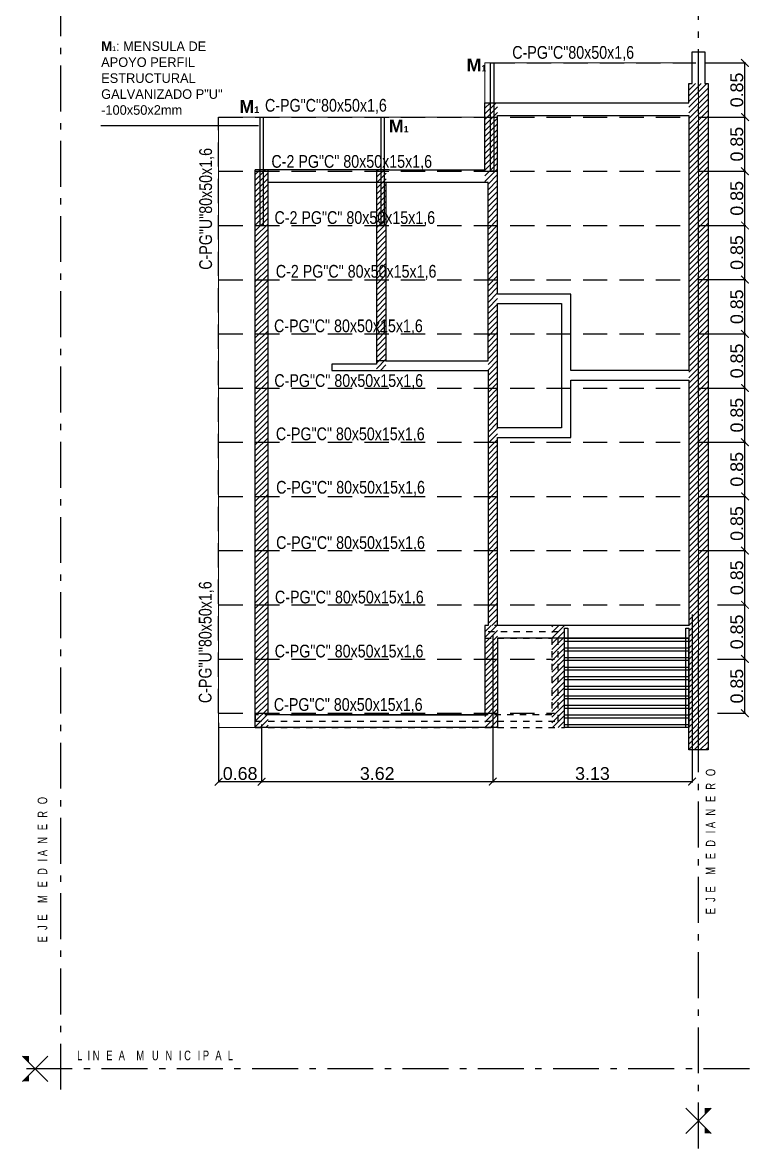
# Model space of a CAD drawing. Header units: millimetres. Extents: x 228 to 428, y 156 to 192.
# Drawn here: x 255 to 266.4, y 159.65 to 177.31 of the extents above; entities that cross this region are included whole.
import ezdxf

# ---------------------------------------------------------------- set-up
doc = ezdxf.new("R2010")
doc.units = ezdxf.units.MM
doc.header["$LTSCALE"] = 0.1
doc.header["$MEASUREMENT"] = 0
doc.header["$PDMODE"] = 3
doc.header["$PDSIZE"] = 0.1
for name, pattern in [('ACAD_ISO02W100', [15, 12, -3]), ('ACAD_ISO10W100', [18, 12, -3, 0, -3]), ('DASHDOT2', [12.7, 6.35, -3.175, 0, -3.175]), ('DASHED2', [0.375, 0.25, -0.125]), ('HIDDENX2', [19.05, 12.7, -6.35])]:
    doc.linetypes.add(name, pattern=pattern)
doc.layers.get('DEFPOINTS').update_dxf_attribs({"color": 1})
doc.layers.add('00-COTAS', color=1, linetype='Continuous', lineweight=9)
for name, color, linetype in [('01', 1, 'Continuous'), ('3', 3, 'Continuous'), ('CORREAS', 170, 'Continuous'), ('CORREAS COTAS', 2, 'Continuous'), ('Cotas', 1, 'Continuous'), ('EJES', 6, 'Continuous'), ('ESTRUCTURAS', 3, 'Continuous'), ('FUNDACIONES-COTAS', 3, 'Continuous'), ('GRISADO MURO', 251, 'Continuous'), ('Muros', 3, 'Continuous'), ('PROYECCION', 1, 'DASHED2'), ('Textos', 2, 'Continuous')]:
    doc.layers.add(name, color=color, linetype=linetype)
doc.styles.add('Arial20', font='arial.ttf', dxfattribs={"height": 0.2})
doc.styles.add('Arial30', font='arial.ttf', dxfattribs={"width": 0.8, "height": 0.3})
doc.styles.add('COTAS', font='ROMANS.shx', dxfattribs={"width": 0.7})
doc.styles.add('general', font='arial.ttf')
doc.dimstyles.new('COTA-1-100', dxfattribs={"dimtxt": 0.2, "dimasz": 0.12, "dimexe": 0.012, "dimexo": 0.15, "dimgap": 0.025, "dimtad": 1, "dimzin": 0, "dimdsep": 46, "dimtxsty": 'Arial20', "dimblk1": 'ARCHTICK', "dimblk2": 'ARCHTICK', "dimsah": 1, "dimcen": 0.09, "dimclrd": 256, "dimclre": 256, "dimclrt": 256, "dimazin": 0, "dimtfac": 1, "dimtofl": 0, "dimtmove": 2, "dimatfit": 3, "dimldrblk": 'ARCHTICK', "dimfxl": 1, "dimtolj": 1, "dimtzin": 0, "dimarcsym": 0})
pattern_1 = [(45, (582.68376, 363.28325), (-0.044194174, 0.044194174), [])]

# ---------------------------------------------------------------- blocks, each defined once
blk = doc.blocks.new('_ARCHTICK')
at = {"color": 0, "linetype": 'ByBlock', "const_width": 0.15}
blk.add_lwpolyline([(-0.5, -0.5), (0.5, 0.5)], dxfattribs=at)
blk = doc.blocks.new('*D17')
at = {"layer": 'DEFPOINTS', "color": 0, "transparency": 16777216}
for p in [(265.747, 167.323), (266.327, 167.323), (265.747, 166.473)]:
    blk.add_point(p, dxfattribs=at)
at = {"layer": 'FUNDACIONES-COTAS', "lineweight": -2, "transparency": 16777216}
for p, q in [((265.897, 167.323), (266.339, 167.323)), ((266.327, 166.473), (266.327, 167.323)), ((265.897, 166.473), (266.339, 166.473))]:
    blk.add_line(p, q, dxfattribs=at)
at = {"layer": 'FUNDACIONES-COTAS', "lineweight": -2, "transparency": 16777216, "xscale": 0.12, "yscale": 0.12, "zscale": 0.12}
for p, rotation in [((266.327, 167.323), 90), ((266.327, 166.473), 270)]:
    blk.add_blockref('_ARCHTICK', p, dxfattribs=dict(at, rotation=rotation))
at = {"layer": 'FUNDACIONES-COTAS', "transparency": 16777216, "insert": (266.2, 166.898), "char_height": 0.2, "attachment_point": 5, "rotation": 90, "style": 'Arial20'}
blk.add_mtext('\\A1;0.85', dxfattribs=at)
blk = doc.blocks.new('*D18')
at = {"layer": 'DEFPOINTS', "color": 0, "transparency": 16777216}
for p in [(265.747, 168.173), (266.327, 168.173), (265.747, 167.323)]:
    blk.add_point(p, dxfattribs=at)
at = {"layer": 'FUNDACIONES-COTAS', "lineweight": -2, "transparency": 16777216}
for p, q in [((265.897, 168.173), (266.339, 168.173)), ((266.327, 167.323), (266.327, 168.173)), ((265.897, 167.323), (266.339, 167.323))]:
    blk.add_line(p, q, dxfattribs=at)
at = {"layer": 'FUNDACIONES-COTAS', "lineweight": -2, "transparency": 16777216, "xscale": 0.12, "yscale": 0.12, "zscale": 0.12}
for p, rotation in [((266.327, 168.173), 90), ((266.327, 167.323), 270)]:
    blk.add_blockref('_ARCHTICK', p, dxfattribs=dict(at, rotation=rotation))
at = {"layer": 'FUNDACIONES-COTAS', "transparency": 16777216, "insert": (266.2, 167.748), "char_height": 0.2, "attachment_point": 5, "rotation": 90, "style": 'Arial20'}
blk.add_mtext('\\A1;0.85', dxfattribs=at)
blk = doc.blocks.new('*D19')
at = {"layer": 'DEFPOINTS', "color": 0, "transparency": 16777216}
for p in [(265.747, 169.023), (266.327, 169.023), (265.747, 168.173)]:
    blk.add_point(p, dxfattribs=at)
at = {"layer": 'FUNDACIONES-COTAS', "lineweight": -2, "transparency": 16777216}
for p, q in [((265.897, 169.023), (266.339, 169.023)), ((266.327, 168.173), (266.327, 169.023)), ((265.897, 168.173), (266.339, 168.173))]:
    blk.add_line(p, q, dxfattribs=at)
at = {"layer": 'FUNDACIONES-COTAS', "lineweight": -2, "transparency": 16777216, "xscale": 0.12, "yscale": 0.12, "zscale": 0.12}
for p, rotation in [((266.327, 169.023), 90), ((266.327, 168.173), 270)]:
    blk.add_blockref('_ARCHTICK', p, dxfattribs=dict(at, rotation=rotation))
at = {"layer": 'FUNDACIONES-COTAS', "transparency": 16777216, "insert": (266.2, 168.598), "char_height": 0.2, "attachment_point": 5, "rotation": 90, "style": 'Arial20'}
blk.add_mtext('\\A1;0.85', dxfattribs=at)
blk = doc.blocks.new('*D25')
at = {"layer": 'DEFPOINTS', "color": 0, "transparency": 16777216}
for p in [(265.447, 169.873), (266.327, 169.873), (265.447, 169.023)]:
    blk.add_point(p, dxfattribs=at)
at = {"layer": 'FUNDACIONES-COTAS', "lineweight": -2, "transparency": 16777216}
for p, q in [((265.597, 169.873), (266.339, 169.873)), ((266.327, 169.023), (266.327, 169.873)), ((265.597, 169.023), (266.339, 169.023))]:
    blk.add_line(p, q, dxfattribs=at)
at = {"layer": 'FUNDACIONES-COTAS', "lineweight": -2, "transparency": 16777216, "xscale": 0.12, "yscale": 0.12, "zscale": 0.12}
for p, rotation in [((266.327, 169.873), 90), ((266.327, 169.023), 270)]:
    blk.add_blockref('_ARCHTICK', p, dxfattribs=dict(at, rotation=rotation))
at = {"layer": 'FUNDACIONES-COTAS', "transparency": 16777216, "insert": (266.2, 169.448), "char_height": 0.2, "attachment_point": 5, "rotation": 90, "style": 'Arial20'}
blk.add_mtext('\\A1;0.85', dxfattribs=at)
blk = doc.blocks.new('*D26')
at = {"layer": 'DEFPOINTS', "color": 0, "transparency": 16777216}
for p in [(265.447, 170.723), (266.327, 170.723), (265.447, 169.873)]:
    blk.add_point(p, dxfattribs=at)
at = {"layer": 'FUNDACIONES-COTAS', "lineweight": -2, "transparency": 16777216}
for p, q in [((265.597, 170.723), (266.339, 170.723)), ((266.327, 169.873), (266.327, 170.723)), ((265.597, 169.873), (266.339, 169.873))]:
    blk.add_line(p, q, dxfattribs=at)
at = {"layer": 'FUNDACIONES-COTAS', "lineweight": -2, "transparency": 16777216, "xscale": 0.12, "yscale": 0.12, "zscale": 0.12}
for p, rotation in [((266.327, 170.723), 90), ((266.327, 169.873), 270)]:
    blk.add_blockref('_ARCHTICK', p, dxfattribs=dict(at, rotation=rotation))
at = {"layer": 'FUNDACIONES-COTAS', "transparency": 16777216, "insert": (266.2, 170.298), "char_height": 0.2, "attachment_point": 5, "rotation": 90, "style": 'Arial20'}
blk.add_mtext('\\A1;0.85', dxfattribs=at)
blk = doc.blocks.new('*D27')
at = {"layer": 'DEFPOINTS', "color": 0, "transparency": 16777216}
for p in [(265.447, 171.573), (266.327, 171.573), (265.447, 170.723)]:
    blk.add_point(p, dxfattribs=at)
at = {"layer": 'FUNDACIONES-COTAS', "lineweight": -2, "transparency": 16777216}
for p, q in [((265.597, 171.573), (266.339, 171.573)), ((266.327, 170.723), (266.327, 171.573)), ((265.597, 170.723), (266.339, 170.723))]:
    blk.add_line(p, q, dxfattribs=at)
at = {"layer": 'FUNDACIONES-COTAS', "lineweight": -2, "transparency": 16777216, "xscale": 0.12, "yscale": 0.12, "zscale": 0.12}
for p, rotation in [((266.327, 171.573), 90), ((266.327, 170.723), 270)]:
    blk.add_blockref('_ARCHTICK', p, dxfattribs=dict(at, rotation=rotation))
at = {"layer": 'FUNDACIONES-COTAS', "transparency": 16777216, "insert": (266.2, 171.148), "char_height": 0.2, "attachment_point": 5, "rotation": 90, "style": 'Arial20'}
blk.add_mtext('\\A1;0.85', dxfattribs=at)
blk = doc.blocks.new('*D28')
at = {"layer": 'DEFPOINTS', "color": 0, "transparency": 16777216}
for p in [(265.447, 172.423), (266.327, 172.423), (265.447, 171.573)]:
    blk.add_point(p, dxfattribs=at)
at = {"layer": 'FUNDACIONES-COTAS', "lineweight": -2, "transparency": 16777216}
for p, q in [((265.597, 172.423), (266.339, 172.423)), ((266.327, 171.573), (266.327, 172.423)), ((265.597, 171.573), (266.339, 171.573))]:
    blk.add_line(p, q, dxfattribs=at)
at = {"layer": 'FUNDACIONES-COTAS', "lineweight": -2, "transparency": 16777216, "xscale": 0.12, "yscale": 0.12, "zscale": 0.12}
for p, rotation in [((266.327, 172.423), 90), ((266.327, 171.573), 270)]:
    blk.add_blockref('_ARCHTICK', p, dxfattribs=dict(at, rotation=rotation))
at = {"layer": 'FUNDACIONES-COTAS', "transparency": 16777216, "insert": (266.2, 171.998), "char_height": 0.2, "attachment_point": 5, "rotation": 90, "style": 'Arial20'}
blk.add_mtext('\\A1;0.85', dxfattribs=at)
blk = doc.blocks.new('*D29')
at = {"layer": 'DEFPOINTS', "color": 0, "transparency": 16777216}
for p in [(265.447, 173.273), (266.327, 173.273), (265.447, 172.423)]:
    blk.add_point(p, dxfattribs=at)
at = {"layer": 'FUNDACIONES-COTAS', "lineweight": -2, "transparency": 16777216}
for p, q in [((265.597, 173.273), (266.339, 173.273)), ((266.327, 172.423), (266.327, 173.273)), ((265.597, 172.423), (266.339, 172.423))]:
    blk.add_line(p, q, dxfattribs=at)
at = {"layer": 'FUNDACIONES-COTAS', "lineweight": -2, "transparency": 16777216, "xscale": 0.12, "yscale": 0.12, "zscale": 0.12}
for p, rotation in [((266.327, 173.273), 90), ((266.327, 172.423), 270)]:
    blk.add_blockref('_ARCHTICK', p, dxfattribs=dict(at, rotation=rotation))
at = {"layer": 'FUNDACIONES-COTAS', "transparency": 16777216, "insert": (266.2, 172.848), "char_height": 0.2, "attachment_point": 5, "rotation": 90, "style": 'Arial20'}
blk.add_mtext('\\A1;0.85', dxfattribs=at)
blk = doc.blocks.new('*D30')
at = {"layer": 'DEFPOINTS', "color": 0, "transparency": 16777216}
for p in [(265.447, 174.123), (266.327, 174.123), (265.447, 173.273)]:
    blk.add_point(p, dxfattribs=at)
at = {"layer": 'FUNDACIONES-COTAS', "lineweight": -2, "transparency": 16777216}
for p, q in [((265.597, 174.123), (266.339, 174.123)), ((266.327, 173.273), (266.327, 174.123)), ((265.597, 173.273), (266.339, 173.273))]:
    blk.add_line(p, q, dxfattribs=at)
at = {"layer": 'FUNDACIONES-COTAS', "lineweight": -2, "transparency": 16777216, "xscale": 0.12, "yscale": 0.12, "zscale": 0.12}
for p, rotation in [((266.327, 174.123), 90), ((266.327, 173.273), 270)]:
    blk.add_blockref('_ARCHTICK', p, dxfattribs=dict(at, rotation=rotation))
at = {"layer": 'FUNDACIONES-COTAS', "transparency": 16777216, "insert": (266.2, 173.698), "char_height": 0.2, "attachment_point": 5, "rotation": 90, "style": 'Arial20'}
blk.add_mtext('\\A1;0.85', dxfattribs=at)
blk = doc.blocks.new('*D31')
at = {"layer": 'DEFPOINTS', "color": 0, "transparency": 16777216}
for p in [(265.447, 174.973), (266.327, 174.973), (265.447, 174.123)]:
    blk.add_point(p, dxfattribs=at)
at = {"layer": 'FUNDACIONES-COTAS', "lineweight": -2, "transparency": 16777216}
for p, q in [((265.597, 174.973), (266.339, 174.973)), ((266.327, 174.123), (266.327, 174.973)), ((265.597, 174.123), (266.339, 174.123))]:
    blk.add_line(p, q, dxfattribs=at)
at = {"layer": 'FUNDACIONES-COTAS', "lineweight": -2, "transparency": 16777216, "xscale": 0.12, "yscale": 0.12, "zscale": 0.12}
for p, rotation in [((266.327, 174.973), 90), ((266.327, 174.123), 270)]:
    blk.add_blockref('_ARCHTICK', p, dxfattribs=dict(at, rotation=rotation))
at = {"layer": 'FUNDACIONES-COTAS', "transparency": 16777216, "insert": (266.2, 174.548), "char_height": 0.2, "attachment_point": 5, "rotation": 90, "style": 'Arial20'}
blk.add_mtext('\\A1;0.85', dxfattribs=at)
blk = doc.blocks.new('*D32')
at = {"layer": 'DEFPOINTS', "color": 0, "transparency": 16777216}
for p in [(265.447, 175.823), (266.327, 175.823), (265.447, 174.973)]:
    blk.add_point(p, dxfattribs=at)
at = {"layer": 'FUNDACIONES-COTAS', "lineweight": -2, "transparency": 16777216}
for p, q in [((265.597, 175.823), (266.339, 175.823)), ((266.327, 174.973), (266.327, 175.823)), ((265.597, 174.973), (266.339, 174.973))]:
    blk.add_line(p, q, dxfattribs=at)
at = {"layer": 'FUNDACIONES-COTAS', "lineweight": -2, "transparency": 16777216, "xscale": 0.12, "yscale": 0.12, "zscale": 0.12}
for p, rotation in [((266.327, 175.823), 90), ((266.327, 174.973), 270)]:
    blk.add_blockref('_ARCHTICK', p, dxfattribs=dict(at, rotation=rotation))
at = {"layer": 'FUNDACIONES-COTAS', "transparency": 16777216, "insert": (266.2, 175.398), "char_height": 0.2, "attachment_point": 5, "rotation": 90, "style": 'Arial20'}
blk.add_mtext('\\A1;0.85', dxfattribs=at)
blk = doc.blocks.new('*D33')
at = {"layer": 'DEFPOINTS', "color": 0, "transparency": 16777216}
for p in [(265.557, 176.673), (266.327, 176.673), (265.447, 175.823)]:
    blk.add_point(p, dxfattribs=at)
at = {"layer": 'FUNDACIONES-COTAS', "lineweight": -2, "transparency": 16777216}
for p, q in [((265.707, 176.673), (266.339, 176.673)), ((266.327, 175.823), (266.327, 176.673)), ((265.597, 175.823), (266.339, 175.823))]:
    blk.add_line(p, q, dxfattribs=at)
at = {"layer": 'FUNDACIONES-COTAS', "lineweight": -2, "transparency": 16777216, "xscale": 0.12, "yscale": 0.12, "zscale": 0.12}
for p, rotation in [((266.327, 176.673), 90), ((266.327, 175.823), 270)]:
    blk.add_blockref('_ARCHTICK', p, dxfattribs=dict(at, rotation=rotation))
at = {"layer": 'FUNDACIONES-COTAS', "transparency": 16777216, "insert": (266.2, 176.248), "char_height": 0.2, "attachment_point": 5, "rotation": 90, "style": 'Arial20'}
blk.add_mtext('\\A1;0.85', dxfattribs=at)
blk = doc.blocks.new('*D34')
at = {"layer": 'DEFPOINTS', "color": 0, "transparency": 16777216}
for p in [(265.497, 168.173), (262.372, 167.848), (262.372, 165.399)]:
    blk.add_point(p, dxfattribs=at)
at = {"layer": 'FUNDACIONES-COTAS', "lineweight": -2, "transparency": 16777216}
for p, q in [((265.497, 168.023), (265.497, 165.387)), ((262.372, 167.698), (262.372, 165.387)), ((265.497, 165.399), (262.372, 165.399))]:
    blk.add_line(p, q, dxfattribs=at)
at = {"layer": 'FUNDACIONES-COTAS', "lineweight": -2, "transparency": 16777216, "xscale": 0.12, "yscale": 0.12, "zscale": 0.12, "rotation": 180}
blk.add_blockref('_ARCHTICK', (262.372, 165.399), dxfattribs=at)
at = {"layer": 'FUNDACIONES-COTAS', "lineweight": -2, "transparency": 16777216, "xscale": 0.12, "yscale": 0.12, "zscale": 0.12}
blk.add_blockref('_ARCHTICK', (265.497, 165.399), dxfattribs=at)
at = {"layer": 'FUNDACIONES-COTAS', "transparency": 16777216, "insert": (263.935, 165.526), "char_height": 0.2, "attachment_point": 5, "style": 'Arial20'}
blk.add_mtext('\\A1;3.13', dxfattribs=at)
blk = doc.blocks.new('*D20')
at = {"layer": 'DEFPOINTS', "color": 0, "transparency": 16777216}
for p in [(262.372, 167.848), (258.747, 166.448), (258.747, 165.399)]:
    blk.add_point(p, dxfattribs=at)
at = {"layer": 'FUNDACIONES-COTAS', "lineweight": -2, "transparency": 16777216}
for p, q in [((262.372, 167.698), (262.372, 165.387)), ((258.747, 166.298), (258.747, 165.387)), ((262.372, 165.399), (258.747, 165.399))]:
    blk.add_line(p, q, dxfattribs=at)
at = {"layer": 'FUNDACIONES-COTAS', "lineweight": -2, "transparency": 16777216, "xscale": 0.12, "yscale": 0.12, "zscale": 0.12, "rotation": 180}
blk.add_blockref('_ARCHTICK', (258.747, 165.399), dxfattribs=at)
at = {"layer": 'FUNDACIONES-COTAS', "lineweight": -2, "transparency": 16777216, "xscale": 0.12, "yscale": 0.12, "zscale": 0.12}
blk.add_blockref('_ARCHTICK', (262.372, 165.399), dxfattribs=at)
at = {"layer": 'FUNDACIONES-COTAS', "transparency": 16777216, "insert": (260.56, 165.526), "char_height": 0.2, "attachment_point": 5, "style": 'Arial20'}
blk.add_mtext('\\A1;3.62', dxfattribs=at)
blk = doc.blocks.new('*D35')
at = {"layer": 'DEFPOINTS', "color": 0, "transparency": 16777216}
for p in [(258.072, 166.473), (258.747, 166.448), (258.072, 165.399)]:
    blk.add_point(p, dxfattribs=at)
at = {"layer": 'FUNDACIONES-COTAS', "lineweight": -2, "transparency": 16777216}
for p, q in [((258.072, 166.323), (258.072, 165.387)), ((258.747, 166.298), (258.747, 165.387)), ((258.747, 165.399), (258.072, 165.399))]:
    blk.add_line(p, q, dxfattribs=at)
at = {"layer": 'FUNDACIONES-COTAS', "lineweight": -2, "transparency": 16777216, "xscale": 0.12, "yscale": 0.12, "zscale": 0.12, "rotation": 180}
blk.add_blockref('_ARCHTICK', (258.072, 165.399), dxfattribs=at)
at = {"layer": 'FUNDACIONES-COTAS', "lineweight": -2, "transparency": 16777216, "xscale": 0.12, "yscale": 0.12, "zscale": 0.12}
blk.add_blockref('_ARCHTICK', (258.747, 165.399), dxfattribs=at)
at = {"layer": 'FUNDACIONES-COTAS', "transparency": 16777216, "insert": (258.41, 165.526), "char_height": 0.2, "attachment_point": 5, "style": 'Arial20'}
blk.add_mtext('\\A1;0.68', dxfattribs=at)
blk = doc.blocks.new('SIMETRIA')
for p, q in [((-0.53, 0.53), (0.53, -0.53)), ((0.53, 0.53), (-0.53, -0.53))]:
    blk.add_line(p, q)
for points in [[(-0.53, 0.53), (-0.265, 0.265), (-0.53, 0.265)], [(0.53, 0.53), (0.265, 0.265), (0.53, 0.265)]]:
    blk.add_solid(points)

msp = doc.modelspace()

# ---------------------------------------------------------------- hatches: boundary and pattern name
at = {"lineweight": 0}
h = msp.add_hatch(dxfattribs=at)
h.set_pattern_fill('ANSI31', scale=0.5)
h.set_pattern_definition(pattern_1)
h.paths.add_polyline_path([(265.7475, 176.349), (265.4475, 176.349), (265.4475, 165.8975), (265.7475, 165.8975)])
h = msp.add_hatch(dxfattribs=at)
h.set_pattern_fill('ANSI31', scale=0.5)
h.set_pattern_definition(pattern_1)
h.paths.add_polyline_path([(262.4475, 176.0475), (262.2475, 176.0475), (262.2475, 174.7976), (262.2975, 174.7976), (262.2975, 171.9975), (262.2975, 171.8475), (262.2975, 171.8475), (262.2975, 167.8475), (262.4475, 167.8475), (262.4475, 173.0475), (262.4475, 173.0475), (262.4475, 175.8475)])
h = msp.add_hatch(dxfattribs=at)
h.set_pattern_fill('ANSI31', scale=0.5)
h.set_pattern_definition(pattern_1)
h.paths.add_polyline_path([(258.8475, 174.9976), (258.6475, 174.9976), (258.6475, 166.2475), (258.8475, 166.2475)])
h = msp.add_hatch(dxfattribs=at)
h.set_pattern_fill('ANSI31', scale=0.5)
h.set_pattern_definition(pattern_1)
h.paths.add_polyline_path([(260.6979, 174.9976), (260.5475, 174.9976), (260.5475, 171.8475), (260.6975, 171.8475), (260.6975, 174.3552), (260.6975, 174.7976), (260.6979, 174.7976)])
h = msp.add_hatch(dxfattribs=at)
h.set_pattern_fill('ANSI31', scale=0.5)
h.set_pattern_definition([(45, (582.68376, 366.6512), (-0.044194174, 0.044194174), [])])
h.paths.add_polyline_path([(262.4475, 167.8475), (262.2475, 167.8475), (262.2475, 166.2475), (262.4475, 166.2475)])
h = msp.add_hatch(dxfattribs=at)
h.set_pattern_fill('ANSI31', scale=0.5)
h.set_pattern_definition([(45, (582.68376, 366.29654), (-0.044194174, 0.044194174), [])])
h.paths.add_polyline_path([(263.4975, 167.8475), (263.2975, 167.8475), (263.2975, 166.2476), (263.4975, 166.2476)])

# ---------------------------------------------------------------- linework, layer by layer
at = {"color": 7, "lineweight": 0}
msp.add_line((265.5975, 165.8918), (265.5975, 176.7267), dxfattribs=at)
at = {"layer": '00-COTAS', "color": 7}
msp.add_lwpolyline([(258.6475, 166.2475), (258.0725, 166.2475), (258.0725, 166.4726), (258.0725, 175.8226), (262.2475, 175.8226), (262.2475, 176.6726), (265.4974, 176.6726)], dxfattribs=at)
at = {"layer": '3', "color": 7, "ltscale": 0.015}
for p, q in [((258.7222, 174.1226), (258.7222, 175.8226)), ((258.7222, 175.8226), (258.7722, 175.8226)), ((258.7722, 175.8226), (258.7722, 174.1226)), ((260.6196, 175.8226), (260.6696, 175.8226)), ((258.7722, 174.1226), (258.7222, 174.1226))]:
    msp.add_line(p, q, dxfattribs=at)
for points in [[(262.3862, 176.6726), (262.3862, 174.9726), (262.3362, 174.9726), (262.3362, 176.6726)], [(262.3362, 176.6726), (262.3862, 176.6726)], [(260.6696, 175.8226), (260.6696, 174.1226), (260.6196, 174.1226), (260.6196, 175.8226)]]:
    msp.add_lwpolyline(points, dxfattribs=at)
at = {"layer": 'CORREAS', "color": 7, "linetype": 'HIDDENX2', "ltscale": 0.3}
for p, q in [((262.3362, 176.6726), (265.5574, 176.6726)), ((258.0725, 175.8226), (265.4975, 175.8226)), ((258.0725, 166.4726), (258.0725, 175.8226)), ((258.0725, 174.9726), (265.4975, 174.9726)), ((258.0725, 174.1226), (265.4975, 174.1226)), ((258.0725, 173.2726), (265.4975, 173.2726)), ((258.0725, 172.4226), (265.4975, 172.4226)), ((258.0725, 171.5726), (265.4975, 171.5726)), ((258.0725, 170.7226), (265.4975, 170.7226)), ((258.0725, 169.8726), (265.4975, 169.8726)), ((258.0725, 169.0226), (265.4975, 169.0226)), ((258.0725, 168.1726), (265.4975, 168.1726)), ((258.0725, 167.3226), (263.3398, 167.3226)), ((258.0725, 166.4726), (263.3398, 166.4726))]:
    msp.add_line(p, q, dxfattribs=at)
at = {"layer": 'CORREAS COTAS', "color": 7}
msp.add_line((260.6975, 171.9975), (260.5475, 171.9975), dxfattribs=at)
at = {"layer": 'Cotas', "color": 7, "ltscale": 0.02}
msp.add_line((262.2975, 167.8475), (262.2475, 167.8475), dxfattribs=at)
at = {"layer": 'Cotas', "color": 7, "linetype": 'DASHDOT2', "ltscale": 0.02}
msp.add_lwpolyline([(258.6475, 166.3475), (263.3975, 166.3475), (263.3975, 167.7474), (262.2475, 167.7474)], dxfattribs=at)
at = {"layer": 'EJES', "color": 7, "linetype": 'ACAD_ISO10W100', "ltscale": 0.6}
for p, q in [((255.5975, 160.5697), (255.5975, 180.8721)), ((265.5975, 159.6464), (265.5975, 180.8721)), ((266.3978, 160.8976), (254.9975, 160.8975))]:
    msp.add_line(p, q, dxfattribs=at)
at = {"layer": 'GRISADO MURO', "color": 7, "ltscale": 0.02}
for points in [[(263.4975, 166.2475), (263.4975, 167.8084), (263.5475, 167.8084), (263.5475, 166.2475)], [(265.3975, 166.2475), (265.3975, 167.8084), (265.4475, 167.8084), (265.4475, 166.2475)]]:
    msp.add_lwpolyline(points, close=True, dxfattribs=at)
for points in [[(263.4981, 167.5975), (263.4981, 167.6475), (265.4475, 167.6475), (265.4475, 167.5975), (263.4981, 167.5975)], [(263.498, 167.4475), (263.498, 167.4975), (265.4475, 167.4975), (265.4475, 167.4475), (263.498, 167.4475)], [(263.498, 167.2975), (263.498, 167.3475), (265.4475, 167.3475), (265.4475, 167.2975), (263.498, 167.2975)], [(263.4979, 167.1475), (263.4979, 167.1975), (265.4475, 167.1975), (265.4475, 167.1475), (263.4979, 167.1475)], [(263.4977, 166.8475), (263.4977, 166.8975), (265.4475, 166.8975), (265.4475, 166.8475), (263.4977, 166.8475)], [(263.4978, 166.9975), (263.4978, 167.0475), (265.4475, 167.0475), (265.4475, 166.9975), (263.4978, 166.9975)], [(263.4977, 166.6975), (263.4977, 166.7475), (265.4475, 166.7475), (265.4475, 166.6975), (263.4977, 166.6975)], [(263.4976, 166.5475), (263.4976, 166.5975), (265.4475, 166.5975), (265.4475, 166.5475), (263.4976, 166.5475)], [(263.4975, 166.3975), (263.4975, 166.4475), (265.4475, 166.4475), (265.4475, 166.3975), (263.4975, 166.3975)], [(263.4975, 166.2475), (263.4975, 166.2975), (265.4475, 166.2975), (265.4475, 166.2475), (263.4975, 166.2475)]]:
    msp.add_lwpolyline(points, dxfattribs=at)
at = {"layer": 'Muros', "color": 7, "linetype": 'Continuous'}
for p, q in [((260.7475, 174.9976), (258.6475, 174.9976)), ((260.6975, 174.7976), (258.8475, 174.7976)), ((259.1975, 166.4476), (262.2475, 166.4475))]:
    msp.add_line(p, q, dxfattribs=at)
for points in [[(260.7475, 174.9976), (262.2475, 174.9976), (262.2475, 176.0475), (265.4474, 176.0475), (265.4474, 176.3475), (265.4974, 176.3475), (265.4974, 176.8475), (265.6975, 176.8475), (265.6975, 176.3475), (265.7475, 176.3475), (265.7475, 165.8975)], [(262.4475, 175.8475), (265.4475, 175.8475), (265.4475, 171.8475), (263.5975, 171.8475), (263.5975, 173.0475), (262.4475, 173.0475), (262.4475, 175.8475)], [(265.7475, 165.8975), (265.4475, 165.8975), (265.4475, 167.6475), (262.4475, 167.6475), (262.4475, 166.3032), (262.4475, 166.2475), (258.6475, 166.2475), (258.6475, 174.9976)], [(260.5475, 174.9976), (260.5475, 171.9475), (259.8475, 171.9475), (259.8475, 171.8475), (262.2975, 171.8475), (262.2975, 167.8475), (262.2475, 167.8475), (262.2475, 166.4475), (258.8475, 166.4475), (258.8475, 174.9976)], [(260.6975, 174.7976), (260.6975, 171.9975), (262.2975, 171.9975), (262.2975, 174.7976), (260.6975, 174.7976)], [(263.4475, 172.8975), (263.4475, 170.9475), (262.4475, 170.9475), (262.4475, 172.8975), (263.4475, 172.8975)], [(265.4475, 171.6975), (265.4475, 167.8475), (262.4475, 167.8475), (262.4475, 170.7975), (263.5975, 170.7975), (263.5975, 171.6975), (265.4475, 171.6975)]]:
    msp.add_lwpolyline(points, dxfattribs=at)
at = {"layer": 'PROYECCION', "color": 7}
msp.add_lwpolyline([(258.6475, 166.4475), (258.6475, 166.2475), (263.4975, 166.2475), (263.4975, 167.8475), (262.2475, 167.8475), (262.2475, 167.6475), (263.2975, 167.6475), (263.2975, 166.4475), (258.6475, 166.4475)], dxfattribs=at)
at = {"layer": 'Textos', "color": 7}
msp.add_line((258.6966, 175.6871), (256.2259, 175.6871), dxfattribs=at)

# ---------------------------------------------------------------- block references
at = {"layer": '01', "color": 7, "linetype": 'ACAD_ISO02W100', "yscale": 0.375, "zscale": 0.375}
for p, xscale, rotation in [((255.1975, 160.8977), -0.375, 90), ((265.5974, 160.0802), 0.375, 270)]:
    msp.add_blockref('SIMETRIA', p, dxfattribs=dict(at, xscale=xscale, rotation=rotation))

# ---------------------------------------------------------------- texts
at = {"layer": 'ESTRUCTURAS', "color": 7, "char_height": 0.2, "width": 9.843168, "attachment_point": 1, "style": 'Arial30'}
for s, insert in [('C-PG"C"80x50x1,6', (262.6778, 176.937)), ('C-PG"C"80x50x1,6', (258.8002, 176.1072)), ('C-2 PG"C" 80x50x15x1,6', (258.9008, 175.2272)), ('C-2 PG"C" 80x50x15x1,6', (258.949, 174.3464)), ('C-2 PG"C" 80x50x15x1,6', (258.9697, 173.504)), ('C-PG"C" 80x50x15x1,6', (258.942, 172.6484)), ('C-PG"C" 80x50x15x1,6', (258.9467, 171.7901)), ('C-PG"C" 80x50x15x1,6', (258.9713, 170.9542)), ('C-PG"C" 80x50x15x1,6', (258.9759, 170.1167)), ('C-PG"C" 80x50x15x1,6', (258.9748, 169.2488)), ('C-PG"C" 80x50x15x1,6', (258.9564, 168.3949)), ('C-PG"C" 80x50x15x1,6', (258.9525, 167.5477)), ('C-PG"C" 80x50x15x1,6', (258.9385, 166.7095))]:
    msp.add_mtext(s, dxfattribs=dict(at, insert=insert))
at = {"layer": 'ESTRUCTURAS', "color": 7, "char_height": 0.2, "width": 9.843168, "attachment_point": 1, "rotation": 90, "style": 'Arial30'}
for insert in [(257.7692, 173.4277), (257.7622, 166.6315)]:
    msp.add_mtext('C-PG"U"80x50x1,6', dxfattribs=dict(at, insert=insert))
at = {"layer": 'Textos', "color": 7, "insert": (256.2308, 177.0088), "char_height": 0.15, "width": 2.250228, "attachment_point": 1}
msp.add_mtext('{\\fArial|b1|i0|c0|p34;M\\H0.5x;1}: MENSULA DE APOYO PERFIL \\PESTRUCTURAL GALVANIZADO P"U" -100x50x2mm', dxfattribs=at)
at = {"layer": 'Textos', "color": 7, "attachment_point": 1}
for s, insert, char_height, width, style in [('{\\fArial|b1|i0|c0|p34;M\\H0.5x;1} ', (261.9604, 176.7381), 0.2, 11.596957, 'general'), ('{\\fArial|b1|i0|c0|p34;M\\H0.5x;1} ', (258.3983, 176.0888), 0.2, 11.596957, 'general'), ('{\\fArial|b1|i0|c0|p34;M\\H0.5x;1} ', (260.7423, 175.7826), 0.2, 11.596957, 'general'), ('\\pxql;{\\fArial|b0|i0|c0|p34;\\H1.5x;\\T2;LINEA MUNICIPA\\H1x;L}', (255.8533, 161.1807), 0.1, 3.194623, 'COTAS')]:
    msp.add_mtext(s, dxfattribs=dict(at, insert=insert, char_height=char_height, width=width, style=style))
at = {"layer": 'Textos', "color": 7, "char_height": 0.15, "width": 2.994623, "attachment_point": 1, "rotation": 90, "style": 'COTAS'}
for insert in [(265.7129, 163.3187), (255.2348, 162.8777)]:
    msp.add_mtext('\\pxql;{\\fArial|b0|i0|c0|p34;\\T2;EJE MEDIANERO}', dxfattribs=dict(at, insert=insert))

# ---------------------------------------------------------------- dimensions: what is measured, and where the dimension line sits
at = {"layer": 'FUNDACIONES-COTAS', "color": 7}
for base, p1, p2, picture, middle in [((266.3275, 176.6726), (265.4475, 175.8226), (265.5574, 176.6726), '*D33', (266.2003, 176.2476)), ((266.3275, 175.8226), (265.4475, 174.9726), (265.4475, 175.8226), '*D32', (266.2003, 175.3976)), ((266.3275, 174.9726), (265.4475, 174.1226), (265.4475, 174.9726), '*D31', (266.2003, 174.5476)), ((266.3275, 174.1226), (265.4475, 173.2726), (265.4475, 174.1226), '*D30', (266.2003, 173.6976)), ((266.3275, 173.2726), (265.4475, 172.4226), (265.4475, 173.2726), '*D29', (266.2003, 172.8476)), ((266.3275, 172.4226), (265.4475, 171.5726), (265.4475, 172.4226), '*D28', (266.2003, 171.9976)), ((266.3275, 171.5726), (265.4475, 170.7226), (265.4475, 171.5726), '*D27', (266.2003, 171.1476)), ((266.3275, 170.7226), (265.4475, 169.8726), (265.4475, 170.7226), '*D26', (266.2003, 170.2976)), ((266.3275, 169.8726), (265.4475, 169.0226), (265.4475, 169.8726), '*D25', (266.2003, 169.4476)), ((266.3275, 169.0226), (265.7475, 168.1726), (265.7475, 169.0226), '*D19', (266.2003, 168.5976)), ((266.3275, 168.1726), (265.7475, 167.3226), (265.7475, 168.1726), '*D18', (266.2003, 167.7476)), ((266.3275, 167.3226), (265.7475, 166.4726), (265.7475, 167.3226), '*D17', (266.2003, 166.8976))]:
    dim = msp.add_linear_dim(base=base, p1=p1, p2=p2, angle=90, dimstyle='COTA-1-100', dxfattribs=at)
    dim.commit()
    dim.dimension.update_dxf_attribs({"geometry": picture, "text_midpoint": middle})
for base, p1, p2, picture, middle in [((262.372455, 165.399296), (265.497457, 168.17257), (262.372455, 167.847523), '*D34', (263.934956, 165.526479)), ((258.747458, 165.399296), (262.372455, 167.847523), (258.747458, 166.447543), '*D20', (260.559957, 165.526479)), ((258.0724582, 165.3992959), (258.7474583, 166.4475427), (258.0724582, 166.4725702), '*D35', (258.4099583, 165.5264105))]:
    dim = msp.add_linear_dim(base=base, p1=p1, p2=p2, dimstyle='COTA-1-100', dxfattribs=at)
    dim.commit()
    dim.dimension.update_dxf_attribs({"geometry": picture, "text_midpoint": middle})

doc.saveas('drawing.dxf')
